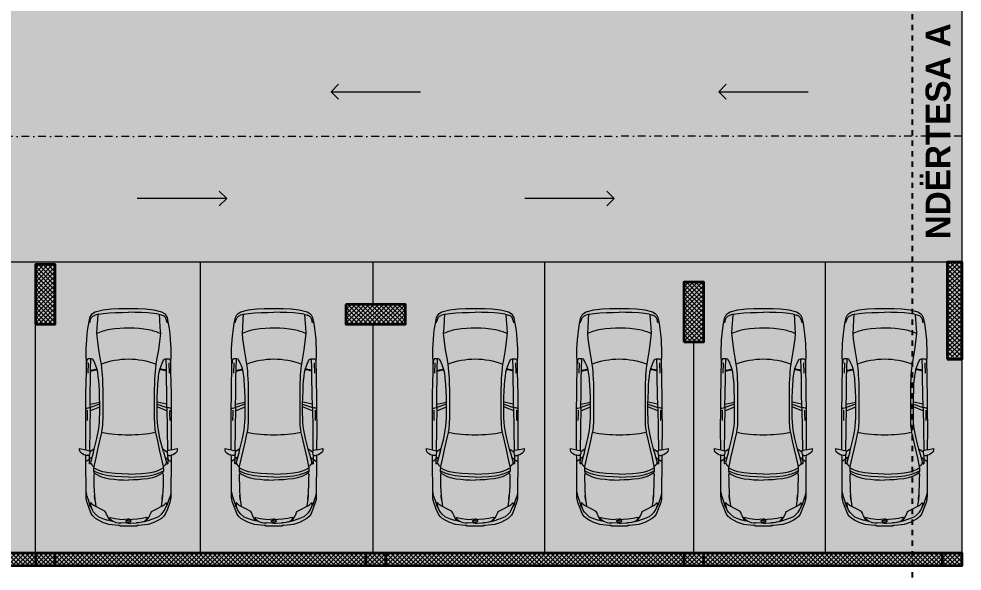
# Model space of a CAD drawing. Header units: millimetres. Extents: x 635850 to 824661, y -5878409 to -5774454.
# Drawn here: x 653256 to 672240, y -5861579 to -5850473 of the extents above; entities that cross this region are included whole.
import ezdxf

# ---------------------------------------------------------------- set-up
doc = ezdxf.new("R2010")
doc.units = ezdxf.units.MM
doc.header["$MEASUREMENT"] = 0
doc.linetypes.add('Dashed', pattern=[211.666667, 105.833333, -105.833333])
doc.linetypes.add('Dot & Dashed', pattern=[335.138881, 158.75, -88.194444, 0, -88.194437])
for name, color, linetype in [('A - Ndertesa 1 - 2D Drafting', 7, 'Continuous'), ('A - Ndertesa 1 - Muret', 7, 'Continuous'), ('A - Ndertesa 1 - Shtyllat', 7, 'Continuous')]:
    doc.layers.add(name, color=color, linetype=linetype)
for name, color, linetype, lineweight, true_color in [('A - Ndertesa 1 - 2D Drafting_Pen_No__102', 7, 'Continuous', 13, 0xcccccc), ('A - Ndertesa 1 - Muret_Pen_No__82', 7, 'Continuous', 20, 0xaaaaaa), ('A - Ndertesa 1 - Veturat_Pen_No__102', 7, 'Continuous', 13, 0xcccccc)]:
    doc.layers.add(name, color=color, linetype=linetype, lineweight=lineweight, true_color=true_color)
for name, color, linetype, lineweight in [('A - Ndertesa 1 - Muret_Pen_No__22', 8, 'Continuous', 35), ('A - Ndertesa 1 - Shtyllat_Pen_No__101', 252, 'Continuous', 13), ('A - Ndertesa 1 - Shtyllat_Pen_No__22', 8, 'Continuous', 35), ('A - Ndertesa 1- Pllaka meskatit 28 cm_Pen_No__121', 255, 'Continuous', 0), ('A - Ndertesa 1- Pllaka meskatit 28 cm_Pen_No__2', 8, 'Continuous', 15), ('A - Ndertesa 4 - 2D Drafting_Pen_No__101', 252, 'Continuous', 13), ('A - Ndertesa 4 - Sanitaria_Pen_No__42', 8, 'Continuous', 25)]:
    doc.layers.add(name, color=color, linetype=linetype, lineweight=lineweight)
doc.styles.add('GENERATED_STYLE_4', font='GOTHIC.TTF')
pattern_1 = [(45, (664183.82, -5827429.525), (-45.96194, 45.96194), []), (135, (664183.82, -5827429.525), (45.96194, 45.96194), [])]

# ---------------------------------------------------------------- blocks, each defined once
blk = doc.blocks.new('Wall_9', base_point=(672240, -5861468))
at = {"layer": 'A - Ndertesa 1 - Muret_Pen_No__82', "linetype": 'Continuous', "lineweight": 20, "true_color": 0xaaaaaa}
h = blk.add_hatch(dxfattribs=at)
h.set_pattern_fill('Concrete_Block', color=253, style=0, pattern_type=2)
h.set_pattern_definition(pattern_1)
h.paths.add_polyline_path([(649090, -5861468), (653590, -5861468), (653590, -5861218), (649090, -5861218)])
h = blk.add_hatch(dxfattribs=at)
h.set_pattern_fill('Concrete_Block', color=253, style=0, pattern_type=2)
h.set_pattern_definition(pattern_1)
h.paths.add_polyline_path([(653990, -5861468), (660240, -5861468), (660240, -5861218), (653990, -5861218)])
h = blk.add_hatch(dxfattribs=at)
h.set_pattern_fill('Concrete_Block', color=253, style=0, pattern_type=2)
h.set_pattern_definition(pattern_1)
h.paths.add_polyline_path([(660640, -5861468), (666640, -5861468), (666640, -5861218), (660640, -5861218)])
h = blk.add_hatch(dxfattribs=at)
h.set_pattern_fill('Concrete_Block', color=253, style=0, pattern_type=2)
h.set_pattern_definition(pattern_1)
h.paths.add_polyline_path([(667040, -5861468), (671840, -5861468), (671840, -5861218), (667040, -5861218)])
at = {"layer": 'A - Ndertesa 1 - Muret_Pen_No__22', "color": 8, "linetype": 'Continuous', "lineweight": 35, "flags": 128}
for points in [[(653590, -5861218), (649090, -5861218)], [(660240, -5861218), (653990, -5861218)], [(666640, -5861218), (660640, -5861218)], [(671840, -5861218), (667040, -5861218)], [(649090, -5861468), (653590, -5861468)], [(653990, -5861468), (660240, -5861468)], [(660640, -5861468), (666640, -5861468)], [(667040, -5861468), (671840, -5861468)]]:
    blk.add_lwpolyline(points, dxfattribs=at)
blk = doc.blocks.new('Column_27', base_point=(653790, -5861343))
at = {"layer": 'A - Ndertesa 1 - Shtyllat_Pen_No__101', "linetype": 'Continuous', "lineweight": 13}
h = blk.add_hatch(dxfattribs=at)
h.set_pattern_fill('Concrete_Block', color=252, style=0, pattern_type=2)
h.set_pattern_definition(pattern_1)
h.paths.add_polyline_path([(653590, -5861468), (653990, -5861468), (653990, -5861218), (653590, -5861218)])
at = {"layer": 'A - Ndertesa 1 - Shtyllat_Pen_No__22', "color": 8, "linetype": 'Continuous', "lineweight": 35, "flags": 128}
blk.add_lwpolyline([(653590, -5861468), (653990, -5861468), (653990, -5861218), (653590, -5861218)], close=True, dxfattribs=at)
blk = doc.blocks.new('Column_28', base_point=(660440, -5861343))
at = {"layer": 'A - Ndertesa 1 - Shtyllat_Pen_No__101', "linetype": 'Continuous', "lineweight": 13}
h = blk.add_hatch(dxfattribs=at)
h.set_pattern_fill('Concrete_Block', color=252, style=0, pattern_type=2)
h.set_pattern_definition(pattern_1)
h.paths.add_polyline_path([(660240, -5861468), (660640, -5861468), (660640, -5861218), (660240, -5861218)])
at = {"layer": 'A - Ndertesa 1 - Shtyllat_Pen_No__22', "color": 8, "linetype": 'Continuous', "lineweight": 35, "flags": 128}
blk.add_lwpolyline([(660240, -5861468), (660640, -5861468), (660640, -5861218), (660240, -5861218)], close=True, dxfattribs=at)
blk = doc.blocks.new('Column_37', base_point=(666840, -5861343))
at = {"layer": 'A - Ndertesa 1 - Shtyllat_Pen_No__101', "linetype": 'Continuous', "lineweight": 13}
h = blk.add_hatch(dxfattribs=at)
h.set_pattern_fill('Concrete_Block', color=252, style=0, pattern_type=2)
h.set_pattern_definition(pattern_1)
h.paths.add_polyline_path([(666640, -5861468), (667040, -5861468), (667040, -5861218), (666640, -5861218)])
at = {"layer": 'A - Ndertesa 1 - Shtyllat_Pen_No__22', "color": 8, "linetype": 'Continuous', "lineweight": 35, "flags": 128}
blk.add_lwpolyline([(666640, -5861468), (667040, -5861468), (667040, -5861218), (666640, -5861218)], close=True, dxfattribs=at)
blk = doc.blocks.new('Column_38', base_point=(672040, -5861343))
at = {"layer": 'A - Ndertesa 1 - Shtyllat_Pen_No__101', "linetype": 'Continuous', "lineweight": 13}
h = blk.add_hatch(dxfattribs=at)
h.set_pattern_fill('Concrete_Block', color=252, style=0, pattern_type=2)
h.set_pattern_definition(pattern_1)
h.paths.add_polyline_path([(671840, -5861468), (672240, -5861468), (672240, -5861218), (671840, -5861218)])
at = {"layer": 'A - Ndertesa 1 - Shtyllat_Pen_No__22', "color": 8, "linetype": 'Continuous', "lineweight": 35, "flags": 128}
blk.add_lwpolyline([(671840, -5861468), (672240, -5861468), (672240, -5861218), (671840, -5861218)], close=True, dxfattribs=at)
blk = doc.blocks.new('Column_45', base_point=(660440, -5856415))
at = {"layer": 'A - Ndertesa 1 - Shtyllat_Pen_No__101', "linetype": 'Continuous', "lineweight": 13}
h = blk.add_hatch(dxfattribs=at)
h.set_pattern_fill('Concrete_Block', color=252, style=0, pattern_type=2)
h.set_pattern_definition(pattern_1)
h.paths.add_polyline_path([(659840, -5856215), (659840, -5856615), (661040, -5856615), (661040, -5856215)])
at = {"layer": 'A - Ndertesa 1 - Shtyllat_Pen_No__22', "color": 8, "linetype": 'Continuous', "lineweight": 35, "flags": 128}
blk.add_lwpolyline([(659840, -5856215), (659840, -5856615), (661040, -5856615), (661040, -5856215)], close=True, dxfattribs=at)
blk = doc.blocks.new('Column_51', base_point=(672090, -5856342))
at = {"layer": 'A - Ndertesa 1 - Shtyllat_Pen_No__101', "linetype": 'Continuous', "lineweight": 13}
h = blk.add_hatch(dxfattribs=at)
h.set_pattern_fill('Concrete_Block', color=252, style=0, pattern_type=2)
h.set_pattern_definition(pattern_1)
h.paths.add_polyline_path([(671940, -5857317), (672240, -5857317), (672240, -5855367), (671940, -5855367)])
at = {"layer": 'A - Ndertesa 1 - Shtyllat_Pen_No__22', "color": 8, "linetype": 'Continuous', "lineweight": 35, "flags": 128}
blk.add_lwpolyline([(671940, -5857317), (672240, -5857317), (672240, -5855367), (671940, -5855367)], close=True, dxfattribs=at)
blk = doc.blocks.new('Column_53', base_point=(653790, -5856015))
at = {"layer": 'A - Ndertesa 1 - Shtyllat_Pen_No__101', "linetype": 'Continuous', "lineweight": 13}
h = blk.add_hatch(dxfattribs=at)
h.set_pattern_fill('Concrete_Block', color=252, style=0, pattern_type=2)
h.set_pattern_definition(pattern_1)
h.paths.add_polyline_path([(653590, -5856615), (653990, -5856615), (653990, -5855415), (653590, -5855415)])
at = {"layer": 'A - Ndertesa 1 - Shtyllat_Pen_No__22', "color": 8, "linetype": 'Continuous', "lineweight": 35, "flags": 128}
blk.add_lwpolyline([(653590, -5856615), (653990, -5856615), (653990, -5855415), (653590, -5855415)], close=True, dxfattribs=at)
blk = doc.blocks.new('Column_55', base_point=(666840, -5856368))
at = {"layer": 'A - Ndertesa 1 - Shtyllat_Pen_No__101', "linetype": 'Continuous', "lineweight": 13}
h = blk.add_hatch(dxfattribs=at)
h.set_pattern_fill('Concrete_Block', color=252, style=0, pattern_type=2)
h.set_pattern_definition(pattern_1)
h.paths.add_polyline_path([(666640, -5856968), (667040, -5856968), (667040, -5855768), (666640, -5855768)])
at = {"layer": 'A - Ndertesa 1 - Shtyllat_Pen_No__22', "color": 8, "linetype": 'Continuous', "lineweight": 35, "flags": 128}
blk.add_lwpolyline([(666640, -5856968), (667040, -5856968), (667040, -5855768), (666640, -5855768)], close=True, dxfattribs=at)
blk = doc.blocks.new('Car 05 25')
at = {"layer": 'A - Ndertesa 1 - Veturat_Pen_No__102', "color": 254, "linetype": 'Continuous', "lineweight": 13, "true_color": 0xcccccc}
for p, q in [((-665, 761), (-701, 743)), ((-627, 772), (-665, 761)), ((-595, 778), (-627, 772)), ((125, 791), (129, 820)), ((126, 744), (125, 791)), ((327, 762), (125, 756)), ((129, 820), (139, 832)), ((139, 832), (165, 840)), ((165, 840), (195, 844)), ((195, 844), (231, 846)), ((211, 809), (418, 816)), ((522, 765), (327, 762)), ((355, 762), (339, 683)), ((373, 763), (357, 683)), ((814, 769), (522, 765)), ((1109, 774), (814, 769)), ((1036, 773), (997, 579)), ((1042, 578), (1108, 774)), ((1173, 775), (1090, 578)), ((1115, 809), (1109, 774)), ((1109, 774), (1538, 780)), ((1120, 833), (1115, 809)), ((1121, 838), (1120, 836)), ((1120, 836), (1120, 833)), ((1130, 859), (1121, 838)), ((1163, 830), (1220, 829)), ((1220, 829), (1370, 831)), ((1538, 780), (1975, 786)), ((1939, 686), (1996, 777)), ((1958, 858), (1977, 777)), ((1977, 777), (2020, 777)), ((2000, 702), (2214, 763)), ((2020, 777), (2044, 783)), ((2044, 783), (2063, 792)), ((2063, 792), (2070, 800)), ((2069, 788), (2065, 794)), ((2075, 836), (2068, 858)), ((2069, 788), (2148, 790)), ((2070, 800), (2075, 809)), ((2075, 809), (2075, 836)), ((2107, 732), (2148, 790)), ((2148, 790), (2167, 814)), ((2148, 790), (2206, 792)), ((2167, 814), (2182, 834)), ((2182, 834), (2193, 856)), ((2206, 792), (2227, 791)), ((2227, 770), (2214, 763)), ((2214, 763), (2238, 752)), ((2227, 791), (2233, 790)), ((2234, 774), (2227, 770)), ((2233, 790), (2238, 787)), ((2238, 777), (2234, 774)), ((2241, 784), (2238, 787)), ((2238, 777), (2241, 781)), ((2241, 781), (2241, 784)), ((2808, 853), (2877, 843)), ((2877, 843), (2954, 814)), ((2904, 833), (2905, 833)), ((2954, 814), (3076, 775)), ((3022, 758), (3024, 762)), ((3024, 762), (3035, 765)), ((3035, 765), (3047, 764)), ((3047, 764), (3061, 763)), ((3061, 763), (3090, 757)), ((3100, 763), (3076, 775)), ((3114, 753), (3100, 763)), ((-768, 602), (-783, 510)), ((-768, 602), (-751, 670)), ((-764, 617), (-666, 624)), ((-729, 716), (-751, 670)), ((-701, 743), (-729, 716)), ((-666, 624), (-501, 634)), ((-501, 634), (-383, 642)), ((-383, 642), (-274, 631)), ((-274, 631), (-56, 601)), ((-56, 601), (146, 567)), ((132, 723), (126, 744)), ((147, 711), (132, 723)), ((171, 697), (147, 711)), ((213, 677), (171, 697)), ((266, 655), (213, 677)), ((319, 636), (266, 655)), ((393, 618), (319, 636)), ((339, 683), (330, 634)), ((357, 683), (347, 629)), ((475, 607), (393, 618)), ((521, 602), (475, 607)), ((570, 597), (521, 602)), ((653, 591), (570, 597)), ((773, 585), (653, 591)), ((907, 580), (773, 585)), ((1042, 578), (907, 580)), ((1228, 578), (1042, 578)), ((1316, 580), (1228, 578)), ((1403, 584), (1316, 580)), ((1484, 590), (1403, 584)), ((1562, 601), (1484, 590)), ((1730, 634), (1562, 601)), ((1611, 544), (1780, 582)), ((2000, 702), (1730, 634)), ((1780, 582), (1953, 621)), ((1953, 621), (2122, 660)), ((2122, 660), (2294, 698)), ((2238, 752), (2259, 740)), ((2259, 740), (2269, 731)), ((2269, 731), (2279, 722)), ((2279, 722), (2294, 698)), ((2294, 698), (2317, 701)), ((2294, 698), (2294, 698)), ((2317, 701), (2346, 703)), ((2355, 640), (2317, 701)), ((2346, 703), (2379, 702)), ((2380, 575), (2355, 640)), ((2410, 649), (2379, 702)), ((2379, 702), (2411, 694)), ((2397, 514), (2380, 575)), ((2436, 583), (2410, 649)), ((2411, 694), (2411, 694)), ((2429, 682), (2411, 694)), ((2429, 682), (2457, 700)), ((2429, 682), (2429, 682)), ((2429, 682), (2457, 640)), ((2454, 522), (2436, 583)), ((2457, 700), (2535, 698)), ((2457, 640), (2487, 574)), ((2487, 574), (2492, 562)), ((2535, 698), (2535, 698)), ((2535, 698), (2673, 696)), ((2673, 696), (2787, 691)), ((2787, 691), (2868, 687)), ((2868, 687), (2960, 679)), ((2960, 679), (2868, 687)), ((2960, 679), (3047, 666)), ((3024, 754), (3022, 758)), ((3038, 743), (3024, 754)), ((3051, 731), (3038, 743)), ((3047, 666), (3100, 657)), ((3065, 715), (3051, 731)), ((3077, 698), (3065, 715)), ((3100, 657), (3077, 698)), ((3090, 757), (3108, 751)), ((3153, 554), (3100, 657)), ((3108, 751), (3123, 746)), ((3123, 746), (3114, 753)), ((3170, 727), (3123, 746)), ((3212, 701), (3170, 727)), ((3254, 663), (3212, 701)), ((3302, 603), (3254, 663)), ((3302, 603), (3346, 501)), ((-795, 391), (-802, 259)), ((-783, 510), (-795, 391)), ((146, 567), (233, 552)), ((233, 552), (315, 541)), ((315, 541), (384, 535)), ((384, 535), (454, 530)), ((454, 530), (526, 526)), ((526, 526), (628, 522)), ((628, 522), (757, 518)), ((757, 518), (1323, 518)), ((1323, 518), (1420, 522)), ((1420, 522), (1467, 524)), ((1467, 524), (1511, 528)), ((1511, 528), (1554, 533)), ((1554, 533), (1597, 541)), ((1597, 541), (1597, 541)), ((2419, 396), (2397, 514)), ((2434, 266), (2419, 396)), ((2478, 401), (2454, 522)), ((2494, 269), (2478, 401)), ((2492, 562), (2518, 477)), ((2518, 477), (2538, 384)), ((2538, 384), (2551, 286)), ((3190, 476), (3153, 554)), ((3199, 467), (3190, 476)), ((3221, 454), (3199, 467)), ((3256, 439), (3221, 454)), ((3288, 425), (3256, 439)), ((3319, 408), (3288, 425)), ((3353, 384), (3319, 408)), ((3346, 501), (3374, 420)), ((3377, 360), (3353, 384)), ((3391, 344), (3374, 420)), ((-802, 259), (-807, 125)), ((2442, 132), (2434, 266)), ((2503, 133), (2494, 269)), ((2551, 286), (2560, 194)), ((2560, 194), (2564, 101)), ((3325, 377), (3321, 370)), ((3321, 370), (3321, 362)), ((3321, 362), (3338, 277)), ((3328, 380), (3325, 377)), ((3338, 379), (3328, 380)), ((3364, 358), (3338, 379)), ((3338, 277), (3352, 173)), ((3397, 316), (3364, 358)), ((3391, 344), (3377, 360)), ((3408, 289), (3397, 316)), ((3408, 289), (3414, 267)), ((3414, 267), (3418, 243)), ((3418, 243), (3424, 201)), ((3424, 201), (3428, 152)), ((-807, 125), (-808, 0)), ((-807, -125), (-808, 0)), ((2444, 0), (2442, 132)), ((2444, 0), (2442, -132)), ((2506, 0), (2503, 133)), ((2564, 101), (2566, 0)), ((2564, -101), (2566, 0)), ((3352, 173), (3358, 76)), ((3354, 28), (3358, 76)), ((3354, 28), (3354, -1)), ((3354, -28), (3354, 1)), ((3371, 12), (3370, -1)), ((3371, -12), (3370, 1)), ((3372, 24), (3371, 12)), ((3376, 39), (3372, 24)), ((3382, 47), (3376, 39)), ((3386, 48), (3382, 47)), ((3386, 48), (3394, 48)), ((3399, 47), (3394, 48)), ((3404, 39), (3399, 47)), ((3404, 39), (3408, 24)), ((3408, 24), (3410, 8)), ((3410, 8), (3410, 0)), ((3432, 40), (3428, 152)), ((3432, 57), (3432, 57)), ((3432, 0), (3432, 40)), ((3432, 0), (3432, -40)), ((-802, -259), (-807, -125)), ((2442, -132), (2434, -266)), ((2503, -133), (2494, -269)), ((2506, 0), (2503, -133)), ((2560, -194), (2564, -101)), ((3338, -277), (3352, -173)), ((3352, -173), (3358, -76)), ((3354, -28), (3358, -76)), ((3372, -24), (3371, -12)), ((3376, -39), (3372, -24)), ((3382, -47), (3376, -39)), ((3386, -48), (3382, -47)), ((3386, -48), (3394, -48)), ((3399, -47), (3394, -48)), ((3404, -39), (3399, -47)), ((3404, -39), (3408, -24)), ((3408, -24), (3410, -8)), ((3410, -8), (3410, 0)), ((3424, -201), (3428, -152)), ((3432, -40), (3428, -152)), ((3432, -57), (3432, -57)), ((-795, -391), (-802, -259)), ((2434, -266), (2419, -396)), ((2494, -269), (2478, -401)), ((2538, -384), (2551, -286)), ((2551, -286), (2560, -194)), ((3321, -362), (3338, -277)), ((3321, -370), (3321, -362)), ((3325, -377), (3321, -370)), ((3328, -380), (3325, -377)), ((3338, -379), (3328, -380)), ((3364, -358), (3338, -379)), ((3377, -360), (3353, -384)), ((3397, -316), (3364, -358)), ((3391, -344), (3374, -420)), ((3391, -344), (3377, -360)), ((3408, -289), (3397, -316)), ((3408, -289), (3414, -267)), ((3414, -267), (3418, -243)), ((3418, -243), (3424, -201)), ((-783, -510), (-795, -391)), ((-768, -602), (-783, -510)), ((-56, -601), (146, -567)), ((146, -567), (233, -552)), ((233, -552), (315, -541)), ((315, -541), (384, -535)), ((384, -535), (454, -530)), ((454, -530), (526, -526)), ((526, -526), (628, -522)), ((628, -522), (757, -518)), ((757, -518), (1323, -518)), ((1323, -518), (1420, -522)), ((1420, -522), (1467, -524)), ((1467, -524), (1511, -528)), ((1511, -528), (1554, -533)), ((1554, -533), (1597, -541)), ((1597, -541), (1597, -541)), ((1611, -544), (1780, -582)), ((2397, -514), (2380, -575)), ((2419, -396), (2397, -514)), ((2454, -522), (2436, -583)), ((2478, -401), (2454, -522)), ((2487, -574), (2492, -562)), ((2492, -562), (2518, -477)), ((2518, -477), (2538, -384)), ((3153, -554), (3100, -657)), ((3190, -476), (3153, -554)), ((3199, -467), (3190, -476)), ((3221, -454), (3199, -467)), ((3256, -439), (3221, -454)), ((3288, -425), (3256, -439)), ((3319, -408), (3288, -425)), ((3302, -603), (3346, -501)), ((3353, -384), (3319, -408)), ((3346, -501), (3374, -420)), ((-768, -602), (-751, -670)), ((-764, -617), (-666, -624)), ((-729, -716), (-751, -670)), ((-701, -743), (-729, -716)), ((-665, -761), (-701, -743)), ((-666, -624), (-501, -634)), ((-501, -634), (-383, -642)), ((-383, -642), (-274, -631)), ((-274, -631), (-56, -601)), ((126, -744), (125, -791)), ((327, -762), (125, -756)), ((132, -723), (126, -744)), ((147, -711), (132, -723)), ((171, -697), (147, -711)), ((213, -677), (171, -697)), ((266, -655), (213, -677)), ((319, -636), (266, -655)), ((393, -618), (319, -636)), ((339, -683), (330, -634)), ((355, -762), (339, -683)), ((357, -683), (347, -629)), ((373, -763), (357, -683)), ((475, -607), (393, -618)), ((521, -602), (475, -607)), ((570, -597), (521, -602)), ((653, -591), (570, -597)), ((773, -585), (653, -591)), ((907, -580), (773, -585)), ((1042, -578), (907, -580)), ((1036, -773), (997, -579)), ((1042, -578), (1108, -774)), ((1228, -578), (1042, -578)), ((1173, -775), (1090, -578)), ((1316, -580), (1228, -578)), ((1403, -584), (1316, -580)), ((1484, -590), (1403, -584)), ((1562, -601), (1484, -590)), ((1730, -634), (1562, -601)), ((2000, -702), (1730, -634)), ((1780, -582), (1953, -621)), ((1939, -686), (1996, -777)), ((1953, -621), (2122, -660)), ((2000, -702), (2214, -763)), ((2107, -732), (2148, -790)), ((2122, -660), (2294, -698)), ((2214, -763), (2238, -752)), ((2238, -752), (2259, -740)), ((2259, -740), (2269, -731)), ((2269, -731), (2279, -722)), ((2279, -722), (2294, -698)), ((2294, -698), (2317, -701)), ((2294, -698), (2294, -698)), ((2355, -640), (2317, -701)), ((2317, -701), (2346, -703)), ((2346, -703), (2379, -702)), ((2380, -575), (2355, -640)), ((2410, -649), (2379, -702)), ((2379, -702), (2411, -694)), ((2436, -583), (2410, -649)), ((2429, -682), (2411, -694)), ((2411, -694), (2411, -694)), ((2429, -682), (2457, -640)), ((2429, -682), (2429, -682)), ((2429, -682), (2457, -700)), ((2457, -640), (2487, -574)), ((2457, -700), (2535, -698)), ((2535, -698), (2673, -696)), ((2535, -698), (2535, -698)), ((2673, -696), (2787, -691)), ((2787, -691), (2868, -687)), ((2868, -687), (2960, -679)), ((2960, -679), (2868, -687)), ((2960, -679), (3047, -666)), ((3024, -754), (3022, -758)), ((3022, -758), (3024, -762)), ((3038, -743), (3024, -754)), ((3051, -731), (3038, -743)), ((3047, -666), (3100, -657)), ((3065, -715), (3051, -731)), ((3061, -763), (3090, -757)), ((3077, -698), (3065, -715)), ((3100, -657), (3077, -698)), ((3090, -757), (3108, -751)), ((3114, -753), (3100, -763)), ((3108, -751), (3123, -746)), ((3123, -746), (3114, -753)), ((3170, -727), (3123, -746)), ((3212, -701), (3170, -727)), ((3254, -663), (3212, -701)), ((3302, -603), (3254, -663)), ((-627, -772), (-665, -761)), ((-595, -778), (-627, -772)), ((125, -791), (129, -820)), ((129, -820), (139, -832)), ((139, -832), (165, -840)), ((165, -840), (195, -844)), ((195, -844), (231, -846)), ((211, -809), (418, -816)), ((522, -765), (327, -762)), ((814, -769), (522, -765)), ((1109, -774), (814, -769)), ((1109, -774), (1538, -780)), ((1115, -809), (1109, -774)), ((1120, -833), (1115, -809)), ((1120, -836), (1120, -833)), ((1121, -838), (1120, -836)), ((1130, -859), (1121, -838)), ((1163, -830), (1220, -829)), ((1220, -829), (1370, -831)), ((1538, -780), (1975, -786)), ((1958, -858), (1977, -777)), ((1977, -777), (2020, -777)), ((2020, -777), (2044, -783)), ((2044, -783), (2063, -792)), ((2063, -792), (2070, -800)), ((2069, -788), (2065, -794)), ((2075, -836), (2068, -858)), ((2069, -788), (2148, -790)), ((2070, -800), (2075, -809)), ((2075, -809), (2075, -836)), ((2148, -790), (2167, -814)), ((2148, -790), (2206, -792)), ((2167, -814), (2182, -834)), ((2182, -834), (2193, -856)), ((2206, -792), (2227, -791)), ((2227, -770), (2214, -763)), ((2234, -774), (2227, -770)), ((2227, -791), (2233, -790)), ((2233, -790), (2238, -787)), ((2238, -777), (2234, -774)), ((2238, -777), (2241, -781)), ((2241, -784), (2238, -787)), ((2241, -781), (2241, -784)), ((2808, -853), (2877, -843)), ((2877, -843), (2954, -814)), ((2954, -814), (3076, -775)), ((3024, -762), (3035, -765)), ((3035, -765), (3047, -764)), ((3047, -764), (3061, -763)), ((3100, -763), (3076, -775))]:
    blk.add_line(p, q, dxfattribs=at)
at = {"layer": 'A - Ndertesa 1 - Veturat_Pen_No__102', "color": 254, "linetype": 'Continuous', "lineweight": 13, "true_color": 0xcccccc, "flags": 128}
blk.add_lwpolyline([(-483, -817), (-372, -830), (-252, -841), (-168, -845), (-78, -851), (-24, -852), (40, -852), (231, -846), (400, -848), (591, -852), (857, -856), (1130, -859), (1536, -860), (1958, -858), (1929, -983), (1961, -983), (1997, -975), (2027, -945), (2055, -898), (2068, -858), (2120, -857), (2193, -856), (2808, -853), (2856, -853), (2891, -853), (2923, -852), (2945, -849), (2990, -840), (3014, -833), (3154, -783), (3236, -748), (3269, -728), (3299, -706), (3337, -663), (3374, -604), (3418, -513), (3457, -393), (3468, -331), (3474, -264), (3478, -200), (3479, -165), (3490, -165), (3490, 165), (3479, 165), (3478, 200), (3474, 264), (3468, 331), (3457, 393), (3418, 513), (3374, 604), (3337, 663), (3299, 706), (3269, 728), (3236, 748), (3154, 783), (3014, 833), (2990, 840), (2945, 849), (2923, 852), (2891, 853), (2856, 853), (2808, 853), (2193, 856), (2120, 857), (2068, 858), (2055, 898), (2027, 945), (1997, 975), (1961, 983), (1929, 983), (1958, 858), (1536, 860), (1130, 859), (857, 856), (591, 852), (400, 848), (231, 846), (40, 852), (-24, 852), (-78, 851), (-168, 845), (-252, 841), (-372, 830), (-483, 817), (-585, 801), (-706, 776), (-758, 747), (-785, 722), (-815, 668), (-855, 511), (-875, 345), (-883, 195), (-885, 0), (-883, -195), (-875, -345), (-855, -511), (-815, -668), (-785, -722), (-758, -747), (-706, -776), (-585, -801)], close=True, dxfattribs=at)
at = {"layer": 'A - Ndertesa 1 - Veturat_Pen_No__102', "color": 254, "linetype": 'Continuous', "lineweight": 13, "true_color": 0xcccccc}
for centre, radius, start, end in [((493, 218), 973, 154.1545, 170.9117), ((1650, 0), 1520, 158.6992, 201.3008), ((-1245, 0), 2907, 349.2142, 10.7858), ((1856, -2), 2354, 170.8804, 189.9223), ((493, -218), 973, 191.2305, 205.8455)]:
    blk.add_arc(centre, radius, start, end, dxfattribs=at)
blk = doc.blocks.new('Polyline_2', base_point=(667340, -5851937))
at = {"layer": 'A - Ndertesa 1 - 2D Drafting_Pen_No__102', "color": 254, "linetype": 'Continuous', "lineweight": 13, "true_color": 0xcccccc}
for q in [(667490, -5851787), (667490, -5852087)]:
    blk.add_line((667340, -5851937), q, dxfattribs=at)
at = {"layer": 'A - Ndertesa 1 - 2D Drafting_Pen_No__102', "color": 254, "linetype": 'Continuous', "lineweight": 13, "true_color": 0xcccccc, "flags": 128}
blk.add_lwpolyline([(667340, -5851937), (669140, -5851937)], dxfattribs=at)
blk = doc.blocks.new('Polyline_3', base_point=(659540, -5851937))
at = {"layer": 'A - Ndertesa 1 - 2D Drafting_Pen_No__102', "color": 254, "linetype": 'Continuous', "lineweight": 13, "true_color": 0xcccccc}
for q in [(659690, -5851787), (659690, -5852087)]:
    blk.add_line((659540, -5851937), q, dxfattribs=at)
at = {"layer": 'A - Ndertesa 1 - 2D Drafting_Pen_No__102', "color": 254, "linetype": 'Continuous', "lineweight": 13, "true_color": 0xcccccc, "flags": 128}
blk.add_lwpolyline([(659540, -5851937), (661340, -5851937)], dxfattribs=at)
blk = doc.blocks.new('Polyline_8', base_point=(665240, -5854085))
at = {"layer": 'A - Ndertesa 1 - 2D Drafting_Pen_No__102', "color": 254, "linetype": 'Continuous', "lineweight": 13, "true_color": 0xcccccc}
for q in [(665090, -5853935), (665090, -5854235)]:
    blk.add_line((665240, -5854085), q, dxfattribs=at)
at = {"layer": 'A - Ndertesa 1 - 2D Drafting_Pen_No__102', "color": 254, "linetype": 'Continuous', "lineweight": 13, "true_color": 0xcccccc, "flags": 128}
blk.add_lwpolyline([(665240, -5854085), (663440, -5854085)], dxfattribs=at)
blk = doc.blocks.new('Polyline_9', base_point=(657440, -5854085))
at = {"layer": 'A - Ndertesa 1 - 2D Drafting_Pen_No__102', "color": 254, "linetype": 'Continuous', "lineweight": 13, "true_color": 0xcccccc}
for q in [(657290, -5853935), (657290, -5854235)]:
    blk.add_line((657440, -5854085), q, dxfattribs=at)
at = {"layer": 'A - Ndertesa 1 - 2D Drafting_Pen_No__102', "color": 254, "linetype": 'Continuous', "lineweight": 13, "true_color": 0xcccccc, "flags": 128}
blk.add_lwpolyline([(657440, -5854085), (655640, -5854085)], dxfattribs=at)

msp = doc.modelspace()

# ---------------------------------------------------------------- hatches: boundary and pattern name
at = {"layer": 'A - Ndertesa 1- Pllaka meskatit 28 cm_Pen_No__121', "linetype": 'Continuous', "lineweight": 0, "true_color": 0xffffff}
h = msp.add_hatch(color=7, dxfattribs=at)
h.paths.add_polyline_path([(672239.8, -5833613.4), (643046.5, -5835433.4, 0.3960927), (641639.8, -5836930.5), (641639.8, -5861467.8), (672239.8, -5861467.8)])
h.paths.add_polyline_path([(669369.8, -5850014.2), (669369.8, -5848314.3), (666569.8, -5848314.3), (666569.8, -5850014.2)], flags=0)
h.paths.add_polyline_path([(666289.8, -5844566.6), (664589.8, -5844566.5), (664589.7, -5846266.5), (666289.7, -5846266.6)], flags=0)

# ---------------------------------------------------------------- linework, layer by layer
at = {"layer": 'A - Ndertesa 1 - 2D Drafting_Pen_No__102', "color": 254, "linetype": 'Continuous', "lineweight": 13, "true_color": 0xcccccc, "flags": 128}
msp.add_lwpolyline([(672239.8, -5855366.5), (648389.9, -5855366.5, -0.4142136), (647389.8, -5854317.8), (647389.8, -5835412.2)], format="xyb", dxfattribs=at)
at = {"layer": 'A - Ndertesa 1 - 2D Drafting_Pen_No__102', "color": 254, "linetype": 'Dot & Dashed', "lineweight": 13, "true_color": 0xcccccc, "flags": 128}
msp.add_lwpolyline([(672239.8, -5852831.7), (651895.5, -5852840.9, -0.4143458), (650394.8, -5851340.9), (650394.8, -5839251, -0.3960927), (651801.5, -5837753.9), (672239.8, -5836479.6)], format="xyb", dxfattribs=at)
at = {"layer": 'A - Ndertesa 1 - 2D Drafting_Pen_No__102', "color": 254, "linetype": 'Continuous', "lineweight": 13, "true_color": 0xcccccc, "flags": 128}
for points in [[(656912.3, -5861217.8), (656912.3, -5855366.5)], [(660389.8, -5856216.5), (660389.8, -5855366.5)], [(663839.8, -5861217.8), (663839.8, -5855366.5)], [(669489.8, -5861217.8), (669489.8, -5855366.5)], [(653589.8, -5861217.8), (653589.8, -5856617.8)], [(660389.8, -5861217.8), (660389.8, -5856616.5)], [(666839.8, -5861217.8), (666839.8, -5856967.8)]]:
    msp.add_lwpolyline(points, dxfattribs=at)
at = {"layer": 'A - Ndertesa 1- Pllaka meskatit 28 cm_Pen_No__2', "color": 8, "linetype": 'Continuous', "lineweight": 15, "flags": 128}
msp.add_lwpolyline([(672239.8, -5833613.4), (643046.5, -5835433.4, 0.3960927), (641639.8, -5836930.5), (641639.8, -5861467.8), (672239.8, -5861467.8)], format="xyb", close=True, dxfattribs=at)
at = {"layer": 'A - Ndertesa 4 - Sanitaria_Pen_No__42', "color": 8, "linetype": 'Dashed', "lineweight": 25}
msp.add_lwpolyline([(671239.8, -5861916.5), (671239.8, -5832675.8)], dxfattribs=at)

# ---------------------------------------------------------------- block references
at = {"layer": 'A - Ndertesa 1 - 2D Drafting', "color": 254, "linetype": 'Continuous', "lineweight": 13, "true_color": 0xcccccc}
for name, p in [('Polyline_3', (659540.2, -5851937.1)), ('Polyline_2', (667340.2, -5851937.1)), ('Polyline_9', (657440.2, -5854084.8)), ('Polyline_8', (665240.2, -5854084.8))]:
    msp.add_blockref(name, p, dxfattribs=at)
at = {"layer": 'A - Ndertesa 1 - Muret', "color": 8, "lineweight": 35}
msp.add_blockref('Wall_9', (672239.8, -5861467.8), dxfattribs=at)
at = {"layer": 'A - Ndertesa 1 - Shtyllat', "color": 8, "lineweight": 35}
for name, p in [('Column_53', (653789.8, -5856015.2)), ('Column_51', (672089.8, -5856341.5)), ('Column_55', (666839.8, -5856367.8)), ('Column_45', (660439.8, -5856415.2)), ('Column_27', (653789.8, -5861342.8)), ('Column_28', (660439.8, -5861342.8)), ('Column_37', (666839.8, -5861342.8)), ('Column_38', (672039.8, -5861342.8))]:
    msp.add_blockref(name, p, dxfattribs=at)
at = {"layer": 'A - Ndertesa 1 - Veturat_Pen_No__102', "color": 254, "linetype": 'Continuous', "lineweight": 13, "true_color": 0xcccccc, "xscale": -1, "zscale": 1000, "rotation": 89.99999999999999}
for p in [(655462.3, -5857182.3), (658389.8, -5857182.3), (662439.8, -5857182.3), (665339.8, -5857182.3), (668239.8, -5857182.3), (670680, -5857182.3)]:
    msp.add_blockref('Car 05 25', p, dxfattribs=at)

# ---------------------------------------------------------------- texts
at = {"layer": 'A - Ndertesa 4 - 2D Drafting_Pen_No__101', "color": 252, "linetype": 'Continuous', "lineweight": 13, "insert": (672011.4, -5854905.9), "char_height": 500, "attachment_point": 7, "rotation": 90, "style": 'GENERATED_STYLE_4'}
msp.add_mtext('\\A1;{\\pql;\\fCentury Gothic|b1|i0|c0|p34;NDËRTESA A}', dxfattribs=at)

doc.saveas('drawing.dxf')
